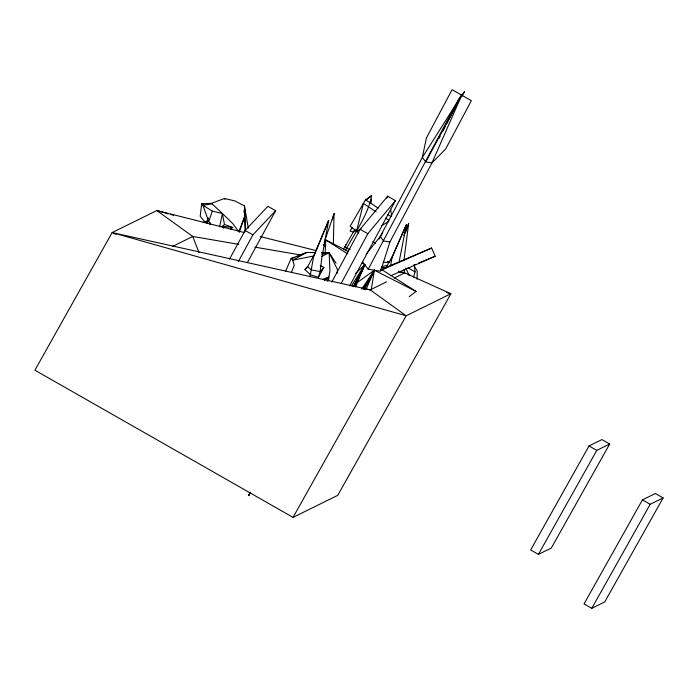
<?xml version="1.0" encoding="UTF-8"?>
<svg xmlns="http://www.w3.org/2000/svg" width="698" height="698" viewBox="0 0 698 698"><rect width="100%" height="100%" fill="white"/><g stroke="black" fill="none" stroke-linecap="round" stroke-linejoin="round"><path stroke-width="1.05" d="M417.142 279.244L417.16 270.85L414.359 266.304L415.074 271.88L413.574 277.106M363.388 204.348L363.396 203.441L376.091 211.843M333.374 242.965L334.054 213.597L324.09 242.642M325.059 252.955L325.896 240.025L348.18 251.376M243.96 212.393L244.134 210.229M337.099 273.572L337.474 269.603L329.177 252.851L321.682 252.711M248.287 228.115L244.483 205.919L235.025 200.98L224.451 198.476L211.511 203.336L201.67 203.79L200.195 216.24L205.282 222.374M403.933 260.371L408.653 223.517L403.915 235.435M370.996 203.048L371.554 199.131M328.426 280.832L329.91 270.937L329.177 252.851L321.604 252.999M307.6 266.418L304.956 269.594L310.575 274.864L318.436 277.281L320.12 271.548L321.857 257.571L328.653 220.437L313.83 255.363L309.973 276.897M358.885 232.984L350.143 226.248L365.525 199.785L371.58 195.676C367.959 215.499 354.558 232.949 345.379 250.704M371.284 289.522L374.407 270.213L416.069 291.432L409.22 296.615M390.697 265.205L392.084 257.021L406.393 224.634L399.369 260.598M219.678 226.728L222.4 213.527L211.511 203.336M363.396 203.441L356.46 231.596L354.026 230.881L343.538 249.073M356.992 229.502L356.46 231.596L360.979 228.874M332.449 219.826L334.054 213.597M207.062 221.528L208.24 217.802M209.889 224.782L210.473 222.924M459.415 98.837L461.736 95.181L431.966 162.913L389.885 242.014L380.619 271.225L368.204 269.21L362.489 261.733M327.275 281.32L328.627 277.176L322.624 279.392M210.622 224.049L208.728 221.606L212.279 211.101L202.882 205.212L212.297 203.86M239.213 232.399L244.771 216.258L244.483 205.919L245.356 230.68M405.459 232.696L408.653 223.517M239.004 231.37L244.771 216.258L245.338 230.933M291.459 272.394L294.198 265.353L292.785 260.214L291.127 258.487L285.465 271.4M355.64 286.878L364.775 264.725L362.061 262.998M314.091 255.992L315.304 253.025M316.115 251.053L328.653 220.437M366.232 289.059L374.407 270.213L357.978 282.009M390.784 260.302L406.393 224.634M250.172 492.282L248.846 495.266L250.573 492.518M206.774 223.386L207.987 220.673L207.777 218.614M354.907 286.389L364.775 264.725L355.369 273.677M354.401 286.337L364.775 264.725L351.469 285.866M354.209 286.215L364.775 264.725L352.996 286.712M368.204 269.21L458.952 98.662L464.51 91.7L461.989 96.429M364.365 289.452L374.407 270.213L361.721 289.033M439.103 138.3L440.106 136.389M442.619 131.599L445.638 125.849M446.641 123.93L461.736 95.181L425.763 161.91L431.966 162.913L445.682 148.944L471.368 100.669L452.095 89.684L426.408 137.96L422.334 157.425L380.244 236.517L366.075 254.308M331.768 282.071L360.098 229.293L387.687 196.225L395.434 200.64L349.602 286.032M386.657 198.136L387.687 196.225M341.06 283.606L367.837 233.708L395.434 200.64M229.494 259.15L245.146 230.462L267.91 206.303L275.658 210.717L247.493 262.361M238.288 261.654L252.885 234.877L275.658 210.717M304.956 269.594L307.591 266.784L313.83 255.363M318.436 277.281L323.872 267.5L320.286 265.449M244.396 232.556L156.841 210.552L112.134 232.582L34.9 370.202L293.047 517.375L406.175 315.784L450.882 293.753L404.735 272.866L398.401 271.278M589.025 445.952L530.646 549.972L538.394 554.387L551.315 548.017L609.694 443.998L601.946 439.583L589.025 445.952L596.773 450.367L609.694 443.998M538.394 554.387L596.773 450.367M642.43 499.873L584.06 603.901L591.799 608.316L604.721 601.946L663.1 497.918L655.352 493.503L642.43 499.873L650.178 504.288L663.1 497.918M591.799 608.316L650.178 504.288M344.629 247.188L346.086 244.658M363.579 289.059L374.407 270.213L363.213 288.85M385.375 268.686L392.084 257.021M352.228 227.408L350.108 231.064L353.729 232.129M354.026 230.881L355.046 229.127M379.049 239.074L382.757 232.687M458.254 100.669L422.334 157.425L425.763 161.91M323.872 267.5L320.12 271.548L311.587 269.978L307.591 266.784M212.279 211.101L222.4 213.527L224.442 224.468L222.453 226.3L220.69 226.684M371.58 195.676L365.516 200.684L365.525 199.785L378.22 208.187M230.462 229.319L232.783 227.496L224.442 224.468M324.343 280.421L328.627 277.176L325.844 278.799M381.317 225.838L388.725 221.379M172.659 246.385L192.779 236.465L238.812 244.37M386.526 281.844L370.228 289.871L361.669 288.396M394.187 278.066L404.735 272.866L399.378 271.95M293.047 517.375L337.753 495.344L450.882 293.753L446.694 292.567M321.638 256.41L329.177 252.851L336.052 263.146M380.323 269.821L431.626 248.034L435.212 256.218L390.601 275.815M381.073 270.239L431.626 248.034M296.912 256.628L306.71 252.449L315.269 252.597M413.582 265.153L415.546 264.341M418.495 263.12L435.212 256.218M203.266 222.383L207.987 220.673M294.949 257.466L291.127 258.487L306.71 252.449L292.785 260.214L313.577 256.009M381.972 266.514L387.285 265.406M321.9 254.325L329.177 252.851L324.893 253.426M387.521 261.689L389.641 261.567M383.237 262.369L389.554 262.282M232.783 227.496L222.453 226.3L223.421 228.202M389.885 242.014L383.673 241.002L380.244 236.517M254.866 247.127L300.899 255.032M260.214 236.535L316.124 250.591M381.527 267.037L385.741 268.093M168.349 213.806L156.841 210.552L192.779 236.465L198.974 252.563M170.443 214.399L173.584 215.289M344.629 247.188L350.195 249.683M113.111 233.027L116.06 234.362M360.098 229.293L367.837 233.708M372.776 241.569L375.489 243.113M407.972 267.831L415.074 271.88M245.146 230.462L252.885 234.877M380.803 269.035L416.069 291.432M325.896 240.025L347.595 253.81M387.66 214.443L390.95 216.616M385.532 218.099L388.821 220.28M204.444 206.687L202.882 205.212L208.728 221.606M222.4 213.527L232.931 223.744L238.585 231.535M201.67 203.79L203.17 205.256M323.41 244.649L325.399 246.987M224.451 198.476L224.939 199.401M405.791 267.91L409.176 275.666M390.583 209.164L391.622 216.162M404.107 269.341L404.596 273.476M250.373 492.369L248.846 495.266L250.39 492.395M370.228 289.871L112.134 232.582L406.175 315.784L370.228 289.871"/></g></svg>
